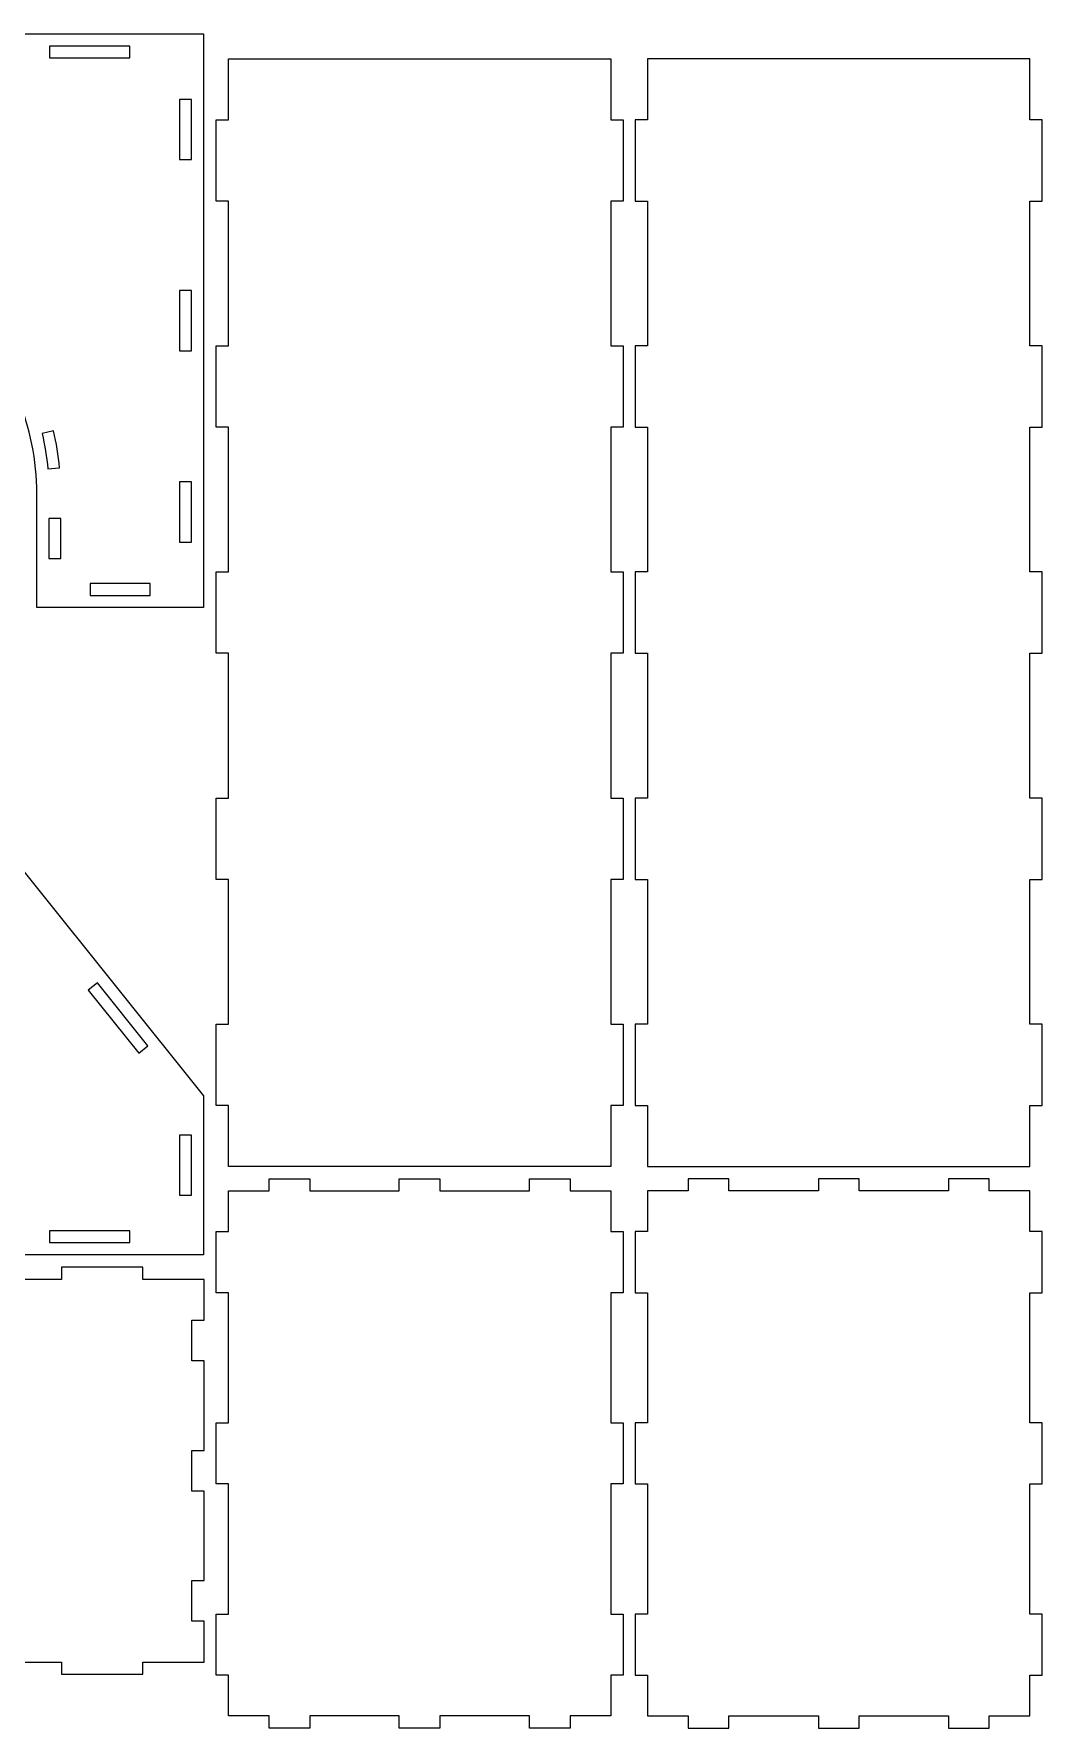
# Model space of a CAD drawing. Header units: millimetres. Extents: x -361 to 361, y -645 to 645.
# Drawn here: x 112.7 to 360.6, y -555.4 to -139 of the extents above; entities that cross this region are included whole.
import ezdxf

# ---------------------------------------------------------------- set-up
doc = ezdxf.new("R2010")
doc.units = ezdxf.units.MM
doc.header["$MEASUREMENT"] = 0
doc.layers.add('Camada 1', color=7, linetype='Continuous')

msp = doc.modelspace()

# ---------------------------------------------------------------- linework, layer by layer
at = {"layer": 'Camada 1', "color": 250, "lineweight": 20}
for points, knots in [([(66.704, -388.0233), (66.704, -388.0233), (1.45, -388.0233), (1.45, -388.0233), (1.45, -388.0233), (-32.7924, -388.0233), (-60.55, -360.2661), (-60.55, -326.0236), (-60.55, -326.0236), (-60.55, -326.0236), (-60.55, -298.0233), (-60.55, -298.0233), (-60.55, -298.0233), (-60.55, -298.0233), (-101.55, -298.0233), (-101.55, -298.0233), (-101.55, -298.0233), (-101.55, -298.0233), (-101.55, -439.0233), (-101.55, -439.0233), (-101.55, -439.0233), (-101.55, -439.0233), (154.45, -439.0233), (154.45, -439.0233), (154.45, -439.0233), (154.45, -439.0233), (154.45, -399.9695), (154.45, -399.9695), (154.45, -399.9695), (154.45, -399.9695), (-13.804, -190.0233), (-13.804, -190.0233), (-13.804, -190.0233), (-13.804, -190.0233), (51.45, -190.0233), (51.45, -190.0233), (51.45, -190.0233), (67.8926, -190.0233), (83.6639, -196.5561), (95.2906, -208.1827), (95.2906, -208.1827), (106.9172, -219.8094), (113.45, -235.5807), (113.45, -252.0233), (113.45, -252.0233), (113.45, -252.0233), (113.45, -280.0233), (113.45, -280.0233), (113.45, -280.0233), (113.45, -280.0233), (154.45, -280.0233), (154.45, -280.0233), (154.45, -280.0233), (154.45, -280.0233), (154.45, -139.0233), (154.45, -139.0233), (154.45, -139.0233), (154.45, -139.0233), (-101.55, -139.0233), (-101.55, -139.0233), (-101.55, -139.0233), (-101.55, -139.0233), (-101.55, -178.0771), (-101.55, -178.0771), (-101.55, -178.0771), (-101.55, -178.0771), (66.704, -388.0233), (66.704, -388.0233)], [0, 0, 0, 0, 0.05555556, 0.05555556, 0.05555556, 0.05555556, 0.11111111, 0.11111111, 0.11111111, 0.11111111, 0.16666667, 0.16666667, 0.16666667, 0.16666667, 0.22222222, 0.22222222, 0.22222222, 0.22222222, 0.27777778, 0.27777778, 0.27777778, 0.27777778, 0.33333333, 0.33333333, 0.33333333, 0.33333333, 0.38888889, 0.38888889, 0.38888889, 0.38888889, 0.44444444, 0.44444444, 0.44444444, 0.44444444, 0.5, 0.5, 0.5, 0.5, 0.55555556, 0.55555556, 0.55555556, 0.55555556, 0.61111111, 0.61111111, 0.61111111, 0.61111111, 0.66666667, 0.66666667, 0.66666667, 0.66666667, 0.72222222, 0.72222222, 0.72222222, 0.72222222, 0.77777778, 0.77777778, 0.77777778, 0.77777778, 0.83333333, 0.83333333, 0.83333333, 0.83333333, 0.88888889, 0.88888889, 0.88888889, 0.88888889, 1, 1, 1, 1]), ([(136.35, -142.0233), (136.35, -142.0233), (136.35, -144.9233), (136.35, -144.9233), (136.35, -144.9233), (136.35, -144.9233), (116.55, -144.9233), (116.55, -144.9233), (116.55, -144.9233), (116.55, -144.9233), (116.55, -142.0233), (116.55, -142.0233), (116.55, -142.0233), (116.55, -142.0233), (136.35, -142.0233), (136.35, -142.0233)], [0, 0, 0, 0, 0.2, 0.2, 0.2, 0.2, 0.4, 0.4, 0.4, 0.4, 0.6, 0.6, 0.6, 0.6, 1, 1, 1, 1]), ([(254.5499, -145.1233), (254.5499, -145.1233), (160.55, -145.1233), (160.55, -145.1233), (160.55, -145.1233), (160.55, -145.1233), (160.55, -160.1233), (160.55, -160.1233), (160.55, -160.1233), (160.55, -160.1233), (157.55, -160.1233), (157.55, -160.1233), (157.55, -160.1233), (157.55, -160.1233), (157.55, -180.1233), (157.55, -180.1233), (157.55, -180.1233), (157.55, -180.1233), (160.55, -180.1233), (160.55, -180.1233), (160.55, -180.1233), (160.55, -180.1233), (160.55, -215.684), (160.55, -215.684), (160.55, -215.684), (160.55, -215.684), (157.55, -215.684), (157.55, -215.684), (157.55, -215.684), (157.55, -215.684), (157.55, -235.684), (157.55, -235.684), (157.55, -235.684), (157.55, -235.684), (160.55, -235.684), (160.55, -235.684), (160.55, -235.684), (160.55, -235.684), (160.55, -271.2447), (160.55, -271.2447), (160.55, -271.2447), (160.55, -271.2447), (157.55, -271.2447), (157.55, -271.2447), (157.55, -271.2447), (157.55, -271.2447), (157.55, -291.2447), (157.55, -291.2447), (157.55, -291.2447), (157.55, -291.2447), (160.55, -291.2447), (160.55, -291.2447), (160.55, -291.2447), (160.55, -291.2447), (160.55, -326.8054), (160.55, -326.8054), (160.55, -326.8054), (160.55, -326.8054), (157.55, -326.8054), (157.55, -326.8054), (157.55, -326.8054), (157.55, -326.8054), (157.55, -346.8054), (157.55, -346.8054), (157.55, -346.8054), (157.55, -346.8054), (160.55, -346.8054), (160.55, -346.8054), (160.55, -346.8054), (160.55, -346.8054), (160.55, -382.3661), (160.55, -382.3661), (160.55, -382.3661), (160.55, -382.3661), (157.55, -382.3661), (157.55, -382.3661), (157.55, -382.3661), (157.55, -382.3661), (157.55, -402.3661), (157.55, -402.3661), (157.55, -402.3661), (157.55, -402.3661), (160.55, -402.3661), (160.55, -402.3661), (160.55, -402.3661), (160.55, -402.3661), (160.55, -417.3661), (160.55, -417.3661), (160.55, -417.3661), (160.55, -417.3661), (254.5499, -417.3661), (254.5499, -417.3661), (254.5499, -417.3661), (254.5499, -417.3661), (254.5499, -402.3661), (254.5499, -402.3661), (254.5499, -402.3661), (254.5499, -402.3661), (257.5499, -402.3661), (257.5499, -402.3661), (257.5499, -402.3661), (257.5499, -402.3661), (257.5499, -382.3661), (257.5499, -382.3661), (257.5499, -382.3661), (257.5499, -382.3661), (254.5499, -382.3661), (254.5499, -382.3661), (254.5499, -382.3661), (254.5499, -382.3661), (254.5499, -346.8054), (254.5499, -346.8054), (254.5499, -346.8054), (254.5499, -346.8054), (257.5499, -346.8054), (257.5499, -346.8054), (257.5499, -346.8054), (257.5499, -346.8054), (257.5499, -326.8054), (257.5499, -326.8054), (257.5499, -326.8054), (257.5499, -326.8054), (254.5499, -326.8054), (254.5499, -326.8054), (254.5499, -326.8054), (254.5499, -326.8054), (254.5499, -291.2447), (254.5499, -291.2447), (254.5499, -291.2447), (254.5499, -291.2447), (257.5499, -291.2447), (257.5499, -291.2447), (257.5499, -291.2447), (257.5499, -291.2447), (257.5499, -271.2447), (257.5499, -271.2447), (257.5499, -271.2447), (257.5499, -271.2447), (254.5499, -271.2447), (254.5499, -271.2447), (254.5499, -271.2447), (254.5499, -271.2447), (254.5499, -235.684), (254.5499, -235.684), (254.5499, -235.684), (254.5499, -235.684), (257.5499, -235.684), (257.5499, -235.684), (257.5499, -235.684), (257.5499, -235.684), (257.5499, -215.684), (257.5499, -215.684), (257.5499, -215.684), (257.5499, -215.684), (254.5499, -215.684), (254.5499, -215.684), (254.5499, -215.684), (254.5499, -215.684), (254.5499, -180.1233), (254.5499, -180.1233), (254.5499, -180.1233), (254.5499, -180.1233), (257.5499, -180.1233), (257.5499, -180.1233), (257.5499, -180.1233), (257.5499, -180.1233), (257.5499, -160.1233), (257.5499, -160.1233), (257.5499, -160.1233), (257.5499, -160.1233), (254.5499, -160.1233), (254.5499, -160.1233), (254.5499, -160.1233), (254.5499, -160.1233), (254.5499, -145.1233), (254.5499, -145.1233)], [0, 0, 0, 0, 0.02222222, 0.02222222, 0.02222222, 0.02222222, 0.04444444, 0.04444444, 0.04444444, 0.04444444, 0.06666667, 0.06666667, 0.06666667, 0.06666667, 0.08888889, 0.08888889, 0.08888889, 0.08888889, 0.11111111, 0.11111111, 0.11111111, 0.11111111, 0.13333333, 0.13333333, 0.13333333, 0.13333333, 0.15555556, 0.15555556, 0.15555556, 0.15555556, 0.17777778, 0.17777778, 0.17777778, 0.17777778, 0.2, 0.2, 0.2, 0.2, 0.22222222, 0.22222222, 0.22222222, 0.22222222, 0.24444444, 0.24444444, 0.24444444, 0.24444444, 0.26666667, 0.26666667, 0.26666667, 0.26666667, 0.28888889, 0.28888889, 0.28888889, 0.28888889, 0.31111111, 0.31111111, 0.31111111, 0.31111111, 0.33333333, 0.33333333, 0.33333333, 0.33333333, 0.35555556, 0.35555556, 0.35555556, 0.35555556, 0.37777778, 0.37777778, 0.37777778, 0.37777778, 0.4, 0.4, 0.4, 0.4, 0.42222222, 0.42222222, 0.42222222, 0.42222222, 0.44444444, 0.44444444, 0.44444444, 0.44444444, 0.46666667, 0.46666667, 0.46666667, 0.46666667, 0.48888889, 0.48888889, 0.48888889, 0.48888889, 0.51111111, 0.51111111, 0.51111111, 0.51111111, 0.53333333, 0.53333333, 0.53333333, 0.53333333, 0.55555556, 0.55555556, 0.55555556, 0.55555556, 0.57777778, 0.57777778, 0.57777778, 0.57777778, 0.6, 0.6, 0.6, 0.6, 0.62222222, 0.62222222, 0.62222222, 0.62222222, 0.64444444, 0.64444444, 0.64444444, 0.64444444, 0.66666667, 0.66666667, 0.66666667, 0.66666667, 0.68888889, 0.68888889, 0.68888889, 0.68888889, 0.71111111, 0.71111111, 0.71111111, 0.71111111, 0.73333333, 0.73333333, 0.73333333, 0.73333333, 0.75555556, 0.75555556, 0.75555556, 0.75555556, 0.77777778, 0.77777778, 0.77777778, 0.77777778, 0.8, 0.8, 0.8, 0.8, 0.82222222, 0.82222222, 0.82222222, 0.82222222, 0.84444444, 0.84444444, 0.84444444, 0.84444444, 0.86666667, 0.86666667, 0.86666667, 0.86666667, 0.88888889, 0.88888889, 0.88888889, 0.88888889, 0.91111111, 0.91111111, 0.91111111, 0.91111111, 0.93333333, 0.93333333, 0.93333333, 0.93333333, 0.95555556, 0.95555556, 0.95555556, 0.95555556, 1, 1, 1, 1]), ([(263.5499, -145.1233), (263.5499, -145.1233), (357.5498, -145.1233), (357.5498, -145.1233), (357.5498, -145.1233), (357.5498, -145.1233), (357.5498, -160.1233), (357.5498, -160.1233), (357.5498, -160.1233), (357.5498, -160.1233), (360.5498, -160.1233), (360.5498, -160.1233), (360.5498, -160.1233), (360.5498, -160.1233), (360.5498, -180.1233), (360.5498, -180.1233), (360.5498, -180.1233), (360.5498, -180.1233), (357.5498, -180.1233), (357.5498, -180.1233), (357.5498, -180.1233), (357.5498, -180.1233), (357.5498, -215.684), (357.5498, -215.684), (357.5498, -215.684), (357.5498, -215.684), (360.5498, -215.684), (360.5498, -215.684), (360.5498, -215.684), (360.5498, -215.684), (360.5498, -235.684), (360.5498, -235.684), (360.5498, -235.684), (360.5498, -235.684), (357.5498, -235.684), (357.5498, -235.684), (357.5498, -235.684), (357.5498, -235.684), (357.5498, -271.2447), (357.5498, -271.2447), (357.5498, -271.2447), (357.5498, -271.2447), (360.5498, -271.2447), (360.5498, -271.2447), (360.5498, -271.2447), (360.5498, -271.2447), (360.5498, -291.2447), (360.5498, -291.2447), (360.5498, -291.2447), (360.5498, -291.2447), (357.5498, -291.2447), (357.5498, -291.2447), (357.5498, -291.2447), (357.5498, -291.2447), (357.5498, -326.8054), (357.5498, -326.8054), (357.5498, -326.8054), (357.5498, -326.8054), (360.5498, -326.8054), (360.5498, -326.8054), (360.5498, -326.8054), (360.5498, -326.8054), (360.5498, -346.8054), (360.5498, -346.8054), (360.5498, -346.8054), (360.5498, -346.8054), (357.5498, -346.8054), (357.5498, -346.8054), (357.5498, -346.8054), (357.5498, -346.8054), (357.5498, -382.3661), (357.5498, -382.3661), (357.5498, -382.3661), (357.5498, -382.3661), (360.5498, -382.3661), (360.5498, -382.3661), (360.5498, -382.3661), (360.5498, -382.3661), (360.5498, -402.3661), (360.5498, -402.3661), (360.5498, -402.3661), (360.5498, -402.3661), (357.5498, -402.3661), (357.5498, -402.3661), (357.5498, -402.3661), (357.5498, -402.3661), (357.5498, -417.3661), (357.5498, -417.3661), (357.5498, -417.3661), (357.5498, -417.3661), (263.5499, -417.3661), (263.5499, -417.3661), (263.5499, -417.3661), (263.5499, -417.3661), (263.5499, -402.3661), (263.5499, -402.3661), (263.5499, -402.3661), (263.5499, -402.3661), (260.5499, -402.3661), (260.5499, -402.3661), (260.5499, -402.3661), (260.5499, -402.3661), (260.5499, -382.3661), (260.5499, -382.3661), (260.5499, -382.3661), (260.5499, -382.3661), (263.5499, -382.3661), (263.5499, -382.3661), (263.5499, -382.3661), (263.5499, -382.3661), (263.5499, -346.8054), (263.5499, -346.8054), (263.5499, -346.8054), (263.5499, -346.8054), (260.5499, -346.8054), (260.5499, -346.8054), (260.5499, -346.8054), (260.5499, -346.8054), (260.5499, -326.8054), (260.5499, -326.8054), (260.5499, -326.8054), (260.5499, -326.8054), (263.5499, -326.8054), (263.5499, -326.8054), (263.5499, -326.8054), (263.5499, -326.8054), (263.5499, -291.2447), (263.5499, -291.2447), (263.5499, -291.2447), (263.5499, -291.2447), (260.5499, -291.2447), (260.5499, -291.2447), (260.5499, -291.2447), (260.5499, -291.2447), (260.5499, -271.2447), (260.5499, -271.2447), (260.5499, -271.2447), (260.5499, -271.2447), (263.5499, -271.2447), (263.5499, -271.2447), (263.5499, -271.2447), (263.5499, -271.2447), (263.5499, -235.684), (263.5499, -235.684), (263.5499, -235.684), (263.5499, -235.684), (260.5499, -235.684), (260.5499, -235.684), (260.5499, -235.684), (260.5499, -235.684), (260.5499, -215.684), (260.5499, -215.684), (260.5499, -215.684), (260.5499, -215.684), (263.5499, -215.684), (263.5499, -215.684), (263.5499, -215.684), (263.5499, -215.684), (263.5499, -180.1233), (263.5499, -180.1233), (263.5499, -180.1233), (263.5499, -180.1233), (260.5499, -180.1233), (260.5499, -180.1233), (260.5499, -180.1233), (260.5499, -180.1233), (260.5499, -160.1233), (260.5499, -160.1233), (260.5499, -160.1233), (260.5499, -160.1233), (263.5499, -160.1233), (263.5499, -160.1233), (263.5499, -160.1233), (263.5499, -160.1233), (263.5499, -145.1233), (263.5499, -145.1233)], [0, 0, 0, 0, 0.02222222, 0.02222222, 0.02222222, 0.02222222, 0.04444444, 0.04444444, 0.04444444, 0.04444444, 0.06666667, 0.06666667, 0.06666667, 0.06666667, 0.08888889, 0.08888889, 0.08888889, 0.08888889, 0.11111111, 0.11111111, 0.11111111, 0.11111111, 0.13333333, 0.13333333, 0.13333333, 0.13333333, 0.15555556, 0.15555556, 0.15555556, 0.15555556, 0.17777778, 0.17777778, 0.17777778, 0.17777778, 0.2, 0.2, 0.2, 0.2, 0.22222222, 0.22222222, 0.22222222, 0.22222222, 0.24444444, 0.24444444, 0.24444444, 0.24444444, 0.26666667, 0.26666667, 0.26666667, 0.26666667, 0.28888889, 0.28888889, 0.28888889, 0.28888889, 0.31111111, 0.31111111, 0.31111111, 0.31111111, 0.33333333, 0.33333333, 0.33333333, 0.33333333, 0.35555556, 0.35555556, 0.35555556, 0.35555556, 0.37777778, 0.37777778, 0.37777778, 0.37777778, 0.4, 0.4, 0.4, 0.4, 0.42222222, 0.42222222, 0.42222222, 0.42222222, 0.44444444, 0.44444444, 0.44444444, 0.44444444, 0.46666667, 0.46666667, 0.46666667, 0.46666667, 0.48888889, 0.48888889, 0.48888889, 0.48888889, 0.51111111, 0.51111111, 0.51111111, 0.51111111, 0.53333333, 0.53333333, 0.53333333, 0.53333333, 0.55555556, 0.55555556, 0.55555556, 0.55555556, 0.57777778, 0.57777778, 0.57777778, 0.57777778, 0.6, 0.6, 0.6, 0.6, 0.62222222, 0.62222222, 0.62222222, 0.62222222, 0.64444444, 0.64444444, 0.64444444, 0.64444444, 0.66666667, 0.66666667, 0.66666667, 0.66666667, 0.68888889, 0.68888889, 0.68888889, 0.68888889, 0.71111111, 0.71111111, 0.71111111, 0.71111111, 0.73333333, 0.73333333, 0.73333333, 0.73333333, 0.75555556, 0.75555556, 0.75555556, 0.75555556, 0.77777778, 0.77777778, 0.77777778, 0.77777778, 0.8, 0.8, 0.8, 0.8, 0.82222222, 0.82222222, 0.82222222, 0.82222222, 0.84444444, 0.84444444, 0.84444444, 0.84444444, 0.86666667, 0.86666667, 0.86666667, 0.86666667, 0.88888889, 0.88888889, 0.88888889, 0.88888889, 0.91111111, 0.91111111, 0.91111111, 0.91111111, 0.93333333, 0.93333333, 0.93333333, 0.93333333, 0.95555556, 0.95555556, 0.95555556, 0.95555556, 1, 1, 1, 1]), ([(151.45, -169.9233), (151.45, -169.9233), (148.55, -169.9233), (148.55, -169.9233), (148.55, -169.9233), (148.55, -169.9233), (148.55, -155.1233), (148.55, -155.1233), (148.55, -155.1233), (148.55, -155.1233), (151.45, -155.1233), (151.45, -155.1233), (151.45, -155.1233), (151.45, -155.1233), (151.45, -169.9233), (151.45, -169.9233)], [0, 0, 0, 0, 0.2, 0.2, 0.2, 0.2, 0.4, 0.4, 0.4, 0.4, 0.6, 0.6, 0.6, 0.6, 1, 1, 1, 1]), ([(151.45, -216.9233), (151.45, -216.9233), (148.55, -216.9233), (148.55, -216.9233), (148.55, -216.9233), (148.55, -216.9233), (148.55, -202.1233), (148.55, -202.1233), (148.55, -202.1233), (148.55, -202.1233), (151.45, -202.1233), (151.45, -202.1233), (151.45, -202.1233), (151.45, -202.1233), (151.45, -216.9233), (151.45, -216.9233)], [0, 0, 0, 0, 0.2, 0.2, 0.2, 0.2, 0.4, 0.4, 0.4, 0.4, 0.6, 0.6, 0.6, 0.6, 1, 1, 1, 1]), ([(114.7467, -237.2445), (114.7467, -237.2445), (117.5706, -236.5806), (117.5706, -236.5806), (117.5706, -236.5806), (118.2688, -239.5702), (118.7639, -242.6063), (119.0514, -245.6628), (119.0514, -245.6628), (119.0514, -245.6628), (116.1628, -245.9302), (116.1628, -245.9302), (116.1628, -245.9302), (115.8863, -242.995), (115.4121, -240.0935), (114.7467, -237.2445)], [0, 0, 0, 0, 0.2, 0.2, 0.2, 0.2, 0.4, 0.4, 0.4, 0.4, 0.6, 0.6, 0.6, 0.6, 1, 1, 1, 1]), ([(151.45, -263.9233), (151.45, -263.9233), (148.55, -263.9233), (148.55, -263.9233), (148.55, -263.9233), (148.55, -263.9233), (148.55, -249.1233), (148.55, -249.1233), (148.55, -249.1233), (148.55, -249.1233), (151.45, -249.1233), (151.45, -249.1233), (151.45, -249.1233), (151.45, -249.1233), (151.45, -263.9233), (151.45, -263.9233)], [0, 0, 0, 0, 0.2, 0.2, 0.2, 0.2, 0.4, 0.4, 0.4, 0.4, 0.6, 0.6, 0.6, 0.6, 1, 1, 1, 1]), ([(116.45, -258.1233), (116.45, -258.1233), (119.35, -258.1233), (119.35, -258.1233), (119.35, -258.1233), (119.35, -258.1233), (119.35, -267.9233), (119.35, -267.9233), (119.35, -267.9233), (119.35, -267.9233), (116.45, -267.9233), (116.45, -267.9233), (116.45, -267.9233), (116.45, -267.9233), (116.45, -258.1233), (116.45, -258.1233)], [0, 0, 0, 0, 0.2, 0.2, 0.2, 0.2, 0.4, 0.4, 0.4, 0.4, 0.6, 0.6, 0.6, 0.6, 1, 1, 1, 1]), ([(126.55, -277.0233), (126.55, -277.0233), (126.55, -274.1233), (126.55, -274.1233), (126.55, -274.1233), (126.55, -274.1233), (141.35, -274.1233), (141.35, -274.1233), (141.35, -274.1233), (141.35, -274.1233), (141.35, -277.0233), (141.35, -277.0233), (141.35, -277.0233), (141.35, -277.0233), (126.55, -277.0233), (126.55, -277.0233)], [0, 0, 0, 0, 0.2, 0.2, 0.2, 0.2, 0.4, 0.4, 0.4, 0.4, 0.6, 0.6, 0.6, 0.6, 1, 1, 1, 1]), ([(140.7562, -387.6796), (140.7562, -387.6796), (138.4933, -389.4932), (138.4933, -389.4932), (138.4933, -389.4932), (138.4933, -389.4932), (126.111, -374.0427), (126.111, -374.0427), (126.111, -374.0427), (126.111, -374.0427), (128.3739, -372.2292), (128.3739, -372.2292), (128.3739, -372.2292), (128.3739, -372.2292), (140.7562, -387.6796), (140.7562, -387.6796)], [0, 0, 0, 0, 0.2, 0.2, 0.2, 0.2, 0.4, 0.4, 0.4, 0.4, 0.6, 0.6, 0.6, 0.6, 1, 1, 1, 1]), ([(151.45, -424.4233), (151.45, -424.4233), (148.55, -424.4233), (148.55, -424.4233), (148.55, -424.4233), (148.55, -424.4233), (148.55, -409.6233), (148.55, -409.6233), (148.55, -409.6233), (148.55, -409.6233), (151.45, -409.6233), (151.45, -409.6233), (151.45, -409.6233), (151.45, -409.6233), (151.45, -424.4233), (151.45, -424.4233)], [0, 0, 0, 0, 0.2, 0.2, 0.2, 0.2, 0.4, 0.4, 0.4, 0.4, 0.6, 0.6, 0.6, 0.6, 1, 1, 1, 1]), ([(180.55, -552.3661), (180.55, -552.3661), (202.55, -552.3661), (202.55, -552.3661), (202.55, -552.3661), (202.55, -552.3661), (202.55, -555.3661), (202.55, -555.3661), (202.55, -555.3661), (202.55, -555.3661), (212.55, -555.3661), (212.55, -555.3661), (212.55, -555.3661), (212.55, -555.3661), (212.55, -552.3661), (212.55, -552.3661), (212.55, -552.3661), (212.55, -552.3661), (234.55, -552.3661), (234.55, -552.3661), (234.55, -552.3661), (234.55, -552.3661), (234.55, -555.3661), (234.55, -555.3661), (234.55, -555.3661), (234.55, -555.3661), (244.55, -555.3661), (244.55, -555.3661), (244.55, -555.3661), (244.55, -555.3661), (244.55, -552.3661), (244.55, -552.3661), (244.55, -552.3661), (244.55, -552.3661), (254.55, -552.3661), (254.55, -552.3661), (254.55, -552.3661), (254.55, -552.3661), (254.55, -542.3661), (254.55, -542.3661), (254.55, -542.3661), (254.55, -542.3661), (257.55, -542.3661), (257.55, -542.3661), (257.55, -542.3661), (257.55, -542.3661), (257.55, -527.3661), (257.55, -527.3661), (257.55, -527.3661), (257.55, -527.3661), (254.55, -527.3661), (254.55, -527.3661), (254.55, -527.3661), (254.55, -527.3661), (254.55, -495.3661), (254.55, -495.3661), (254.55, -495.3661), (254.55, -495.3661), (257.55, -495.3661), (257.55, -495.3661), (257.55, -495.3661), (257.55, -495.3661), (257.55, -480.3661), (257.55, -480.3661), (257.55, -480.3661), (257.55, -480.3661), (254.55, -480.3661), (254.55, -480.3661), (254.55, -480.3661), (254.55, -480.3661), (254.55, -448.3661), (254.55, -448.3661), (254.55, -448.3661), (254.55, -448.3661), (257.55, -448.3661), (257.55, -448.3661), (257.55, -448.3661), (257.55, -448.3661), (257.55, -433.3661), (257.55, -433.3661), (257.55, -433.3661), (257.55, -433.3661), (254.55, -433.3661), (254.55, -433.3661), (254.55, -433.3661), (254.55, -433.3661), (254.55, -423.3661), (254.55, -423.3661), (254.55, -423.3661), (254.55, -423.3661), (244.55, -423.3661), (244.55, -423.3661), (244.55, -423.3661), (244.55, -423.3661), (244.55, -420.3661), (244.55, -420.3661), (244.55, -420.3661), (244.55, -420.3661), (234.55, -420.3661), (234.55, -420.3661), (234.55, -420.3661), (234.55, -420.3661), (234.55, -423.3661), (234.55, -423.3661), (234.55, -423.3661), (234.55, -423.3661), (212.55, -423.3661), (212.55, -423.3661), (212.55, -423.3661), (212.55, -423.3661), (212.55, -420.3661), (212.55, -420.3661), (212.55, -420.3661), (212.55, -420.3661), (202.55, -420.3661), (202.55, -420.3661), (202.55, -420.3661), (202.55, -420.3661), (202.55, -423.3661), (202.55, -423.3661), (202.55, -423.3661), (202.55, -423.3661), (180.55, -423.3661), (180.55, -423.3661), (180.55, -423.3661), (180.55, -423.3661), (180.55, -420.3661), (180.55, -420.3661), (180.55, -420.3661), (180.55, -420.3661), (170.55, -420.3661), (170.55, -420.3661), (170.55, -420.3661), (170.55, -420.3661), (170.55, -423.3661), (170.55, -423.3661), (170.55, -423.3661), (170.55, -423.3661), (160.55, -423.3661), (160.55, -423.3661), (160.55, -423.3661), (160.55, -423.3661), (160.55, -433.3661), (160.55, -433.3661), (160.55, -433.3661), (160.55, -433.3661), (157.55, -433.3661), (157.55, -433.3661), (157.55, -433.3661), (157.55, -433.3661), (157.55, -448.3661), (157.55, -448.3661), (157.55, -448.3661), (157.55, -448.3661), (160.55, -448.3661), (160.55, -448.3661), (160.55, -448.3661), (160.55, -448.3661), (160.55, -480.3661), (160.55, -480.3661), (160.55, -480.3661), (160.55, -480.3661), (157.55, -480.3661), (157.55, -480.3661), (157.55, -480.3661), (157.55, -480.3661), (157.55, -495.3661), (157.55, -495.3661), (157.55, -495.3661), (157.55, -495.3661), (160.55, -495.3661), (160.55, -495.3661), (160.55, -495.3661), (160.55, -495.3661), (160.55, -527.3661), (160.55, -527.3661), (160.55, -527.3661), (160.55, -527.3661), (157.55, -527.3661), (157.55, -527.3661), (157.55, -527.3661), (157.55, -527.3661), (157.55, -542.3661), (157.55, -542.3661), (157.55, -542.3661), (157.55, -542.3661), (160.55, -542.3661), (160.55, -542.3661), (160.55, -542.3661), (160.55, -542.3661), (160.55, -552.3661), (160.55, -552.3661), (160.55, -552.3661), (160.55, -552.3661), (170.55, -552.3661), (170.55, -552.3661), (170.55, -552.3661), (170.55, -552.3661), (170.55, -555.3661), (170.55, -555.3661), (170.55, -555.3661), (170.55, -555.3661), (180.55, -555.3661), (180.55, -555.3661), (180.55, -555.3661), (180.55, -555.3661), (180.55, -552.3661), (180.55, -552.3661)], [0, 0, 0, 0, 0.01886792, 0.01886792, 0.01886792, 0.01886792, 0.03773585, 0.03773585, 0.03773585, 0.03773585, 0.05660377, 0.05660377, 0.05660377, 0.05660377, 0.0754717, 0.0754717, 0.0754717, 0.0754717, 0.09433962, 0.09433962, 0.09433962, 0.09433962, 0.11320755, 0.11320755, 0.11320755, 0.11320755, 0.13207547, 0.13207547, 0.13207547, 0.13207547, 0.1509434, 0.1509434, 0.1509434, 0.1509434, 0.16981132, 0.16981132, 0.16981132, 0.16981132, 0.18867925, 0.18867925, 0.18867925, 0.18867925, 0.20754717, 0.20754717, 0.20754717, 0.20754717, 0.22641509, 0.22641509, 0.22641509, 0.22641509, 0.24528302, 0.24528302, 0.24528302, 0.24528302, 0.26415094, 0.26415094, 0.26415094, 0.26415094, 0.28301887, 0.28301887, 0.28301887, 0.28301887, 0.30188679, 0.30188679, 0.30188679, 0.30188679, 0.32075472, 0.32075472, 0.32075472, 0.32075472, 0.33962264, 0.33962264, 0.33962264, 0.33962264, 0.35849057, 0.35849057, 0.35849057, 0.35849057, 0.37735849, 0.37735849, 0.37735849, 0.37735849, 0.39622642, 0.39622642, 0.39622642, 0.39622642, 0.41509434, 0.41509434, 0.41509434, 0.41509434, 0.43396226, 0.43396226, 0.43396226, 0.43396226, 0.45283019, 0.45283019, 0.45283019, 0.45283019, 0.47169811, 0.47169811, 0.47169811, 0.47169811, 0.49056604, 0.49056604, 0.49056604, 0.49056604, 0.50943396, 0.50943396, 0.50943396, 0.50943396, 0.52830189, 0.52830189, 0.52830189, 0.52830189, 0.54716981, 0.54716981, 0.54716981, 0.54716981, 0.56603774, 0.56603774, 0.56603774, 0.56603774, 0.58490566, 0.58490566, 0.58490566, 0.58490566, 0.60377358, 0.60377358, 0.60377358, 0.60377358, 0.62264151, 0.62264151, 0.62264151, 0.62264151, 0.64150943, 0.64150943, 0.64150943, 0.64150943, 0.66037736, 0.66037736, 0.66037736, 0.66037736, 0.67924528, 0.67924528, 0.67924528, 0.67924528, 0.69811321, 0.69811321, 0.69811321, 0.69811321, 0.71698113, 0.71698113, 0.71698113, 0.71698113, 0.73584906, 0.73584906, 0.73584906, 0.73584906, 0.75471698, 0.75471698, 0.75471698, 0.75471698, 0.77358491, 0.77358491, 0.77358491, 0.77358491, 0.79245283, 0.79245283, 0.79245283, 0.79245283, 0.81132075, 0.81132075, 0.81132075, 0.81132075, 0.83018868, 0.83018868, 0.83018868, 0.83018868, 0.8490566, 0.8490566, 0.8490566, 0.8490566, 0.86792453, 0.86792453, 0.86792453, 0.86792453, 0.88679245, 0.88679245, 0.88679245, 0.88679245, 0.90566038, 0.90566038, 0.90566038, 0.90566038, 0.9245283, 0.9245283, 0.9245283, 0.9245283, 0.94339623, 0.94339623, 0.94339623, 0.94339623, 0.96226415, 0.96226415, 0.96226415, 0.96226415, 1, 1, 1, 1]), ([(337.55, -552.3661), (337.55, -552.3661), (315.55, -552.3661), (315.55, -552.3661), (315.55, -552.3661), (315.55, -552.3661), (315.55, -555.3661), (315.55, -555.3661), (315.55, -555.3661), (315.55, -555.3661), (305.55, -555.3661), (305.55, -555.3661), (305.55, -555.3661), (305.55, -555.3661), (305.55, -552.3661), (305.55, -552.3661), (305.55, -552.3661), (305.55, -552.3661), (283.55, -552.3661), (283.55, -552.3661), (283.55, -552.3661), (283.55, -552.3661), (283.55, -555.3661), (283.55, -555.3661), (283.55, -555.3661), (283.55, -555.3661), (273.55, -555.3661), (273.55, -555.3661), (273.55, -555.3661), (273.55, -555.3661), (273.55, -552.3661), (273.55, -552.3661), (273.55, -552.3661), (273.55, -552.3661), (263.55, -552.3661), (263.55, -552.3661), (263.55, -552.3661), (263.55, -552.3661), (263.55, -542.3661), (263.55, -542.3661), (263.55, -542.3661), (263.55, -542.3661), (260.55, -542.3661), (260.55, -542.3661), (260.55, -542.3661), (260.55, -542.3661), (260.55, -527.3661), (260.55, -527.3661), (260.55, -527.3661), (260.55, -527.3661), (263.55, -527.3661), (263.55, -527.3661), (263.55, -527.3661), (263.55, -527.3661), (263.55, -495.3661), (263.55, -495.3661), (263.55, -495.3661), (263.55, -495.3661), (260.55, -495.3661), (260.55, -495.3661), (260.55, -495.3661), (260.55, -495.3661), (260.55, -480.3661), (260.55, -480.3661), (260.55, -480.3661), (260.55, -480.3661), (263.55, -480.3661), (263.55, -480.3661), (263.55, -480.3661), (263.55, -480.3661), (263.55, -448.3661), (263.55, -448.3661), (263.55, -448.3661), (263.55, -448.3661), (260.55, -448.3661), (260.55, -448.3661), (260.55, -448.3661), (260.55, -448.3661), (260.55, -433.3661), (260.55, -433.3661), (260.55, -433.3661), (260.55, -433.3661), (263.55, -433.3661), (263.55, -433.3661), (263.55, -433.3661), (263.55, -433.3661), (263.55, -423.3661), (263.55, -423.3661), (263.55, -423.3661), (263.55, -423.3661), (273.55, -423.3661), (273.55, -423.3661), (273.55, -423.3661), (273.55, -423.3661), (273.55, -420.3661), (273.55, -420.3661), (273.55, -420.3661), (273.55, -420.3661), (283.55, -420.3661), (283.55, -420.3661), (283.55, -420.3661), (283.55, -420.3661), (283.55, -423.3661), (283.55, -423.3661), (283.55, -423.3661), (283.55, -423.3661), (305.55, -423.3661), (305.55, -423.3661), (305.55, -423.3661), (305.55, -423.3661), (305.55, -420.3661), (305.55, -420.3661), (305.55, -420.3661), (305.55, -420.3661), (315.55, -420.3661), (315.55, -420.3661), (315.55, -420.3661), (315.55, -420.3661), (315.55, -423.3661), (315.55, -423.3661), (315.55, -423.3661), (315.55, -423.3661), (337.55, -423.3661), (337.55, -423.3661), (337.55, -423.3661), (337.55, -423.3661), (337.55, -420.3661), (337.55, -420.3661), (337.55, -420.3661), (337.55, -420.3661), (347.55, -420.3661), (347.55, -420.3661), (347.55, -420.3661), (347.55, -420.3661), (347.55, -423.3661), (347.55, -423.3661), (347.55, -423.3661), (347.55, -423.3661), (357.55, -423.3661), (357.55, -423.3661), (357.55, -423.3661), (357.55, -423.3661), (357.55, -433.3661), (357.55, -433.3661), (357.55, -433.3661), (357.55, -433.3661), (360.55, -433.3661), (360.55, -433.3661), (360.55, -433.3661), (360.55, -433.3661), (360.55, -448.3661), (360.55, -448.3661), (360.55, -448.3661), (360.55, -448.3661), (357.55, -448.3661), (357.55, -448.3661), (357.55, -448.3661), (357.55, -448.3661), (357.55, -480.3661), (357.55, -480.3661), (357.55, -480.3661), (357.55, -480.3661), (360.55, -480.3661), (360.55, -480.3661), (360.55, -480.3661), (360.55, -480.3661), (360.55, -495.3661), (360.55, -495.3661), (360.55, -495.3661), (360.55, -495.3661), (357.55, -495.3661), (357.55, -495.3661), (357.55, -495.3661), (357.55, -495.3661), (357.55, -527.3661), (357.55, -527.3661), (357.55, -527.3661), (357.55, -527.3661), (360.55, -527.3661), (360.55, -527.3661), (360.55, -527.3661), (360.55, -527.3661), (360.55, -542.3661), (360.55, -542.3661), (360.55, -542.3661), (360.55, -542.3661), (357.55, -542.3661), (357.55, -542.3661), (357.55, -542.3661), (357.55, -542.3661), (357.55, -552.3661), (357.55, -552.3661), (357.55, -552.3661), (357.55, -552.3661), (347.55, -552.3661), (347.55, -552.3661), (347.55, -552.3661), (347.55, -552.3661), (347.55, -555.3661), (347.55, -555.3661), (347.55, -555.3661), (347.55, -555.3661), (337.55, -555.3661), (337.55, -555.3661), (337.55, -555.3661), (337.55, -555.3661), (337.55, -552.3661), (337.55, -552.3661)], [0, 0, 0, 0, 0.01886792, 0.01886792, 0.01886792, 0.01886792, 0.03773585, 0.03773585, 0.03773585, 0.03773585, 0.05660377, 0.05660377, 0.05660377, 0.05660377, 0.0754717, 0.0754717, 0.0754717, 0.0754717, 0.09433962, 0.09433962, 0.09433962, 0.09433962, 0.11320755, 0.11320755, 0.11320755, 0.11320755, 0.13207547, 0.13207547, 0.13207547, 0.13207547, 0.1509434, 0.1509434, 0.1509434, 0.1509434, 0.16981132, 0.16981132, 0.16981132, 0.16981132, 0.18867925, 0.18867925, 0.18867925, 0.18867925, 0.20754717, 0.20754717, 0.20754717, 0.20754717, 0.22641509, 0.22641509, 0.22641509, 0.22641509, 0.24528302, 0.24528302, 0.24528302, 0.24528302, 0.26415094, 0.26415094, 0.26415094, 0.26415094, 0.28301887, 0.28301887, 0.28301887, 0.28301887, 0.30188679, 0.30188679, 0.30188679, 0.30188679, 0.32075472, 0.32075472, 0.32075472, 0.32075472, 0.33962264, 0.33962264, 0.33962264, 0.33962264, 0.35849057, 0.35849057, 0.35849057, 0.35849057, 0.37735849, 0.37735849, 0.37735849, 0.37735849, 0.39622642, 0.39622642, 0.39622642, 0.39622642, 0.41509434, 0.41509434, 0.41509434, 0.41509434, 0.43396226, 0.43396226, 0.43396226, 0.43396226, 0.45283019, 0.45283019, 0.45283019, 0.45283019, 0.47169811, 0.47169811, 0.47169811, 0.47169811, 0.49056604, 0.49056604, 0.49056604, 0.49056604, 0.50943396, 0.50943396, 0.50943396, 0.50943396, 0.52830189, 0.52830189, 0.52830189, 0.52830189, 0.54716981, 0.54716981, 0.54716981, 0.54716981, 0.56603774, 0.56603774, 0.56603774, 0.56603774, 0.58490566, 0.58490566, 0.58490566, 0.58490566, 0.60377358, 0.60377358, 0.60377358, 0.60377358, 0.62264151, 0.62264151, 0.62264151, 0.62264151, 0.64150943, 0.64150943, 0.64150943, 0.64150943, 0.66037736, 0.66037736, 0.66037736, 0.66037736, 0.67924528, 0.67924528, 0.67924528, 0.67924528, 0.69811321, 0.69811321, 0.69811321, 0.69811321, 0.71698113, 0.71698113, 0.71698113, 0.71698113, 0.73584906, 0.73584906, 0.73584906, 0.73584906, 0.75471698, 0.75471698, 0.75471698, 0.75471698, 0.77358491, 0.77358491, 0.77358491, 0.77358491, 0.79245283, 0.79245283, 0.79245283, 0.79245283, 0.81132075, 0.81132075, 0.81132075, 0.81132075, 0.83018868, 0.83018868, 0.83018868, 0.83018868, 0.8490566, 0.8490566, 0.8490566, 0.8490566, 0.86792453, 0.86792453, 0.86792453, 0.86792453, 0.88679245, 0.88679245, 0.88679245, 0.88679245, 0.90566038, 0.90566038, 0.90566038, 0.90566038, 0.9245283, 0.9245283, 0.9245283, 0.9245283, 0.94339623, 0.94339623, 0.94339623, 0.94339623, 0.96226415, 0.96226415, 0.96226415, 0.96226415, 1, 1, 1, 1]), ([(116.55, -436.0233), (116.55, -436.0233), (116.55, -433.1233), (116.55, -433.1233), (116.55, -433.1233), (116.55, -433.1233), (136.35, -433.1233), (136.35, -433.1233), (136.35, -433.1233), (136.35, -433.1233), (136.35, -436.0233), (136.35, -436.0233), (136.35, -436.0233), (136.35, -436.0233), (116.55, -436.0233), (116.55, -436.0233)], [0, 0, 0, 0, 0.2, 0.2, 0.2, 0.2, 0.4, 0.4, 0.4, 0.4, 0.6, 0.6, 0.6, 0.6, 1, 1, 1, 1]), ([(-92.45, -465.1233), (-92.45, -465.1233), (-92.45, -455.1233), (-92.45, -455.1233), (-92.45, -455.1233), (-92.45, -455.1233), (-95.45, -455.1233), (-95.45, -455.1233), (-95.45, -455.1233), (-95.45, -455.1233), (-95.45, -445.1233), (-95.45, -445.1233), (-95.45, -445.1233), (-95.45, -445.1233), (-80.45, -445.1233), (-80.45, -445.1233), (-80.45, -445.1233), (-80.45, -445.1233), (-80.45, -442.1233), (-80.45, -442.1233), (-80.45, -442.1233), (-80.45, -442.1233), (-60.45, -442.1233), (-60.45, -442.1233), (-60.45, -442.1233), (-60.45, -442.1233), (-60.45, -445.1233), (-60.45, -445.1233), (-60.45, -445.1233), (-60.45, -445.1233), (-13.7833, -445.1233), (-13.7833, -445.1233), (-13.7833, -445.1233), (-13.7833, -445.1233), (-13.7833, -442.1233), (-13.7833, -442.1233), (-13.7833, -442.1233), (-13.7833, -442.1233), (6.2167, -442.1233), (6.2167, -442.1233), (6.2167, -442.1233), (6.2167, -442.1233), (6.2167, -445.1233), (6.2167, -445.1233), (6.2167, -445.1233), (6.2167, -445.1233), (52.8833, -445.1233), (52.8833, -445.1233), (52.8833, -445.1233), (52.8833, -445.1233), (52.8833, -442.1233), (52.8833, -442.1233), (52.8833, -442.1233), (52.8833, -442.1233), (72.8833, -442.1233), (72.8833, -442.1233), (72.8833, -442.1233), (72.8833, -442.1233), (72.8833, -445.1233), (72.8833, -445.1233), (72.8833, -445.1233), (72.8833, -445.1233), (119.55, -445.1233), (119.55, -445.1233), (119.55, -445.1233), (119.55, -445.1233), (119.55, -442.1233), (119.55, -442.1233), (119.55, -442.1233), (119.55, -442.1233), (139.55, -442.1233), (139.55, -442.1233), (139.55, -442.1233), (139.55, -442.1233), (139.55, -445.1233), (139.55, -445.1233), (139.55, -445.1233), (139.55, -445.1233), (154.55, -445.1233), (154.55, -445.1233), (154.55, -445.1233), (154.55, -445.1233), (154.55, -455.1233), (154.55, -455.1233), (154.55, -455.1233), (154.55, -455.1233), (151.55, -455.1233), (151.55, -455.1233), (151.55, -455.1233), (151.55, -455.1233), (151.55, -465.1233), (151.55, -465.1233), (151.55, -465.1233), (151.55, -465.1233), (154.55, -465.1233), (154.55, -465.1233), (154.55, -465.1233), (154.55, -465.1233), (154.55, -487.1233), (154.55, -487.1233), (154.55, -487.1233), (154.55, -487.1233), (151.55, -487.1233), (151.55, -487.1233), (151.55, -487.1233), (151.55, -487.1233), (151.55, -497.1233), (151.55, -497.1233), (151.55, -497.1233), (151.55, -497.1233), (154.55, -497.1233), (154.55, -497.1233), (154.55, -497.1233), (154.55, -497.1233), (154.55, -519.1233), (154.55, -519.1233), (154.55, -519.1233), (154.55, -519.1233), (151.55, -519.1233), (151.55, -519.1233), (151.55, -519.1233), (151.55, -519.1233), (151.55, -529.1233), (151.55, -529.1233), (151.55, -529.1233), (151.55, -529.1233), (154.55, -529.1233), (154.55, -529.1233), (154.55, -529.1233), (154.55, -529.1233), (154.55, -539.1233), (154.55, -539.1233), (154.55, -539.1233), (154.55, -539.1233), (139.55, -539.1233), (139.55, -539.1233), (139.55, -539.1233), (139.55, -539.1233), (139.55, -542.1233), (139.55, -542.1233), (139.55, -542.1233), (139.55, -542.1233), (119.55, -542.1233), (119.55, -542.1233), (119.55, -542.1233), (119.55, -542.1233), (119.55, -539.1233), (119.55, -539.1233), (119.55, -539.1233), (119.55, -539.1233), (72.8833, -539.1233), (72.8833, -539.1233), (72.8833, -539.1233), (72.8833, -539.1233), (72.8833, -542.1233), (72.8833, -542.1233), (72.8833, -542.1233), (72.8833, -542.1233), (52.8833, -542.1233), (52.8833, -542.1233), (52.8833, -542.1233), (52.8833, -542.1233), (52.8833, -539.1233), (52.8833, -539.1233), (52.8833, -539.1233), (52.8833, -539.1233), (6.2167, -539.1233), (6.2167, -539.1233), (6.2167, -539.1233), (6.2167, -539.1233), (6.2167, -542.1233), (6.2167, -542.1233), (6.2167, -542.1233), (6.2167, -542.1233), (-13.7833, -542.1233), (-13.7833, -542.1233), (-13.7833, -542.1233), (-13.7833, -542.1233), (-13.7833, -539.1233), (-13.7833, -539.1233), (-13.7833, -539.1233), (-13.7833, -539.1233), (-60.45, -539.1233), (-60.45, -539.1233), (-60.45, -539.1233), (-60.45, -539.1233), (-60.45, -542.1233), (-60.45, -542.1233), (-60.45, -542.1233), (-60.45, -542.1233), (-80.45, -542.1233), (-80.45, -542.1233), (-80.45, -542.1233), (-80.45, -542.1233), (-80.45, -539.1233), (-80.45, -539.1233), (-80.45, -539.1233), (-80.45, -539.1233), (-95.45, -539.1233), (-95.45, -539.1233), (-95.45, -539.1233), (-95.45, -539.1233), (-95.45, -529.1233), (-95.45, -529.1233), (-95.45, -529.1233), (-95.45, -529.1233), (-92.45, -529.1233), (-92.45, -529.1233), (-92.45, -529.1233), (-92.45, -529.1233), (-92.45, -519.1233), (-92.45, -519.1233), (-92.45, -519.1233), (-92.45, -519.1233), (-95.45, -519.1233), (-95.45, -519.1233), (-95.45, -519.1233), (-95.45, -519.1233), (-95.45, -497.1233), (-95.45, -497.1233), (-95.45, -497.1233), (-95.45, -497.1233), (-92.45, -497.1233), (-92.45, -497.1233), (-92.45, -497.1233), (-92.45, -497.1233), (-92.45, -487.1233), (-92.45, -487.1233), (-92.45, -487.1233), (-92.45, -487.1233), (-95.45, -487.1233), (-95.45, -487.1233), (-95.45, -487.1233), (-95.45, -487.1233), (-95.45, -465.1233), (-95.45, -465.1233), (-95.45, -465.1233), (-95.45, -465.1233), (-92.45, -465.1233), (-92.45, -465.1233)], [0, 0, 0, 0, 0.01639344, 0.01639344, 0.01639344, 0.01639344, 0.03278689, 0.03278689, 0.03278689, 0.03278689, 0.04918033, 0.04918033, 0.04918033, 0.04918033, 0.06557377, 0.06557377, 0.06557377, 0.06557377, 0.08196721, 0.08196721, 0.08196721, 0.08196721, 0.09836066, 0.09836066, 0.09836066, 0.09836066, 0.1147541, 0.1147541, 0.1147541, 0.1147541, 0.13114754, 0.13114754, 0.13114754, 0.13114754, 0.14754098, 0.14754098, 0.14754098, 0.14754098, 0.16393443, 0.16393443, 0.16393443, 0.16393443, 0.18032787, 0.18032787, 0.18032787, 0.18032787, 0.19672131, 0.19672131, 0.19672131, 0.19672131, 0.21311475, 0.21311475, 0.21311475, 0.21311475, 0.2295082, 0.2295082, 0.2295082, 0.2295082, 0.24590164, 0.24590164, 0.24590164, 0.24590164, 0.26229508, 0.26229508, 0.26229508, 0.26229508, 0.27868852, 0.27868852, 0.27868852, 0.27868852, 0.29508197, 0.29508197, 0.29508197, 0.29508197, 0.31147541, 0.31147541, 0.31147541, 0.31147541, 0.32786885, 0.32786885, 0.32786885, 0.32786885, 0.3442623, 0.3442623, 0.3442623, 0.3442623, 0.36065574, 0.36065574, 0.36065574, 0.36065574, 0.37704918, 0.37704918, 0.37704918, 0.37704918, 0.39344262, 0.39344262, 0.39344262, 0.39344262, 0.40983607, 0.40983607, 0.40983607, 0.40983607, 0.42622951, 0.42622951, 0.42622951, 0.42622951, 0.44262295, 0.44262295, 0.44262295, 0.44262295, 0.45901639, 0.45901639, 0.45901639, 0.45901639, 0.47540984, 0.47540984, 0.47540984, 0.47540984, 0.49180328, 0.49180328, 0.49180328, 0.49180328, 0.50819672, 0.50819672, 0.50819672, 0.50819672, 0.52459016, 0.52459016, 0.52459016, 0.52459016, 0.54098361, 0.54098361, 0.54098361, 0.54098361, 0.55737705, 0.55737705, 0.55737705, 0.55737705, 0.57377049, 0.57377049, 0.57377049, 0.57377049, 0.59016393, 0.59016393, 0.59016393, 0.59016393, 0.60655738, 0.60655738, 0.60655738, 0.60655738, 0.62295082, 0.62295082, 0.62295082, 0.62295082, 0.63934426, 0.63934426, 0.63934426, 0.63934426, 0.6557377, 0.6557377, 0.6557377, 0.6557377, 0.67213115, 0.67213115, 0.67213115, 0.67213115, 0.68852459, 0.68852459, 0.68852459, 0.68852459, 0.70491803, 0.70491803, 0.70491803, 0.70491803, 0.72131148, 0.72131148, 0.72131148, 0.72131148, 0.73770492, 0.73770492, 0.73770492, 0.73770492, 0.75409836, 0.75409836, 0.75409836, 0.75409836, 0.7704918, 0.7704918, 0.7704918, 0.7704918, 0.78688525, 0.78688525, 0.78688525, 0.78688525, 0.80327869, 0.80327869, 0.80327869, 0.80327869, 0.81967213, 0.81967213, 0.81967213, 0.81967213, 0.83606557, 0.83606557, 0.83606557, 0.83606557, 0.85245902, 0.85245902, 0.85245902, 0.85245902, 0.86885246, 0.86885246, 0.86885246, 0.86885246, 0.8852459, 0.8852459, 0.8852459, 0.8852459, 0.90163934, 0.90163934, 0.90163934, 0.90163934, 0.91803279, 0.91803279, 0.91803279, 0.91803279, 0.93442623, 0.93442623, 0.93442623, 0.93442623, 0.95081967, 0.95081967, 0.95081967, 0.95081967, 0.96721311, 0.96721311, 0.96721311, 0.96721311, 1, 1, 1, 1])]:
    msp.add_open_spline(points, degree=3, knots=knots, dxfattribs=at)

doc.saveas('drawing.dxf')
